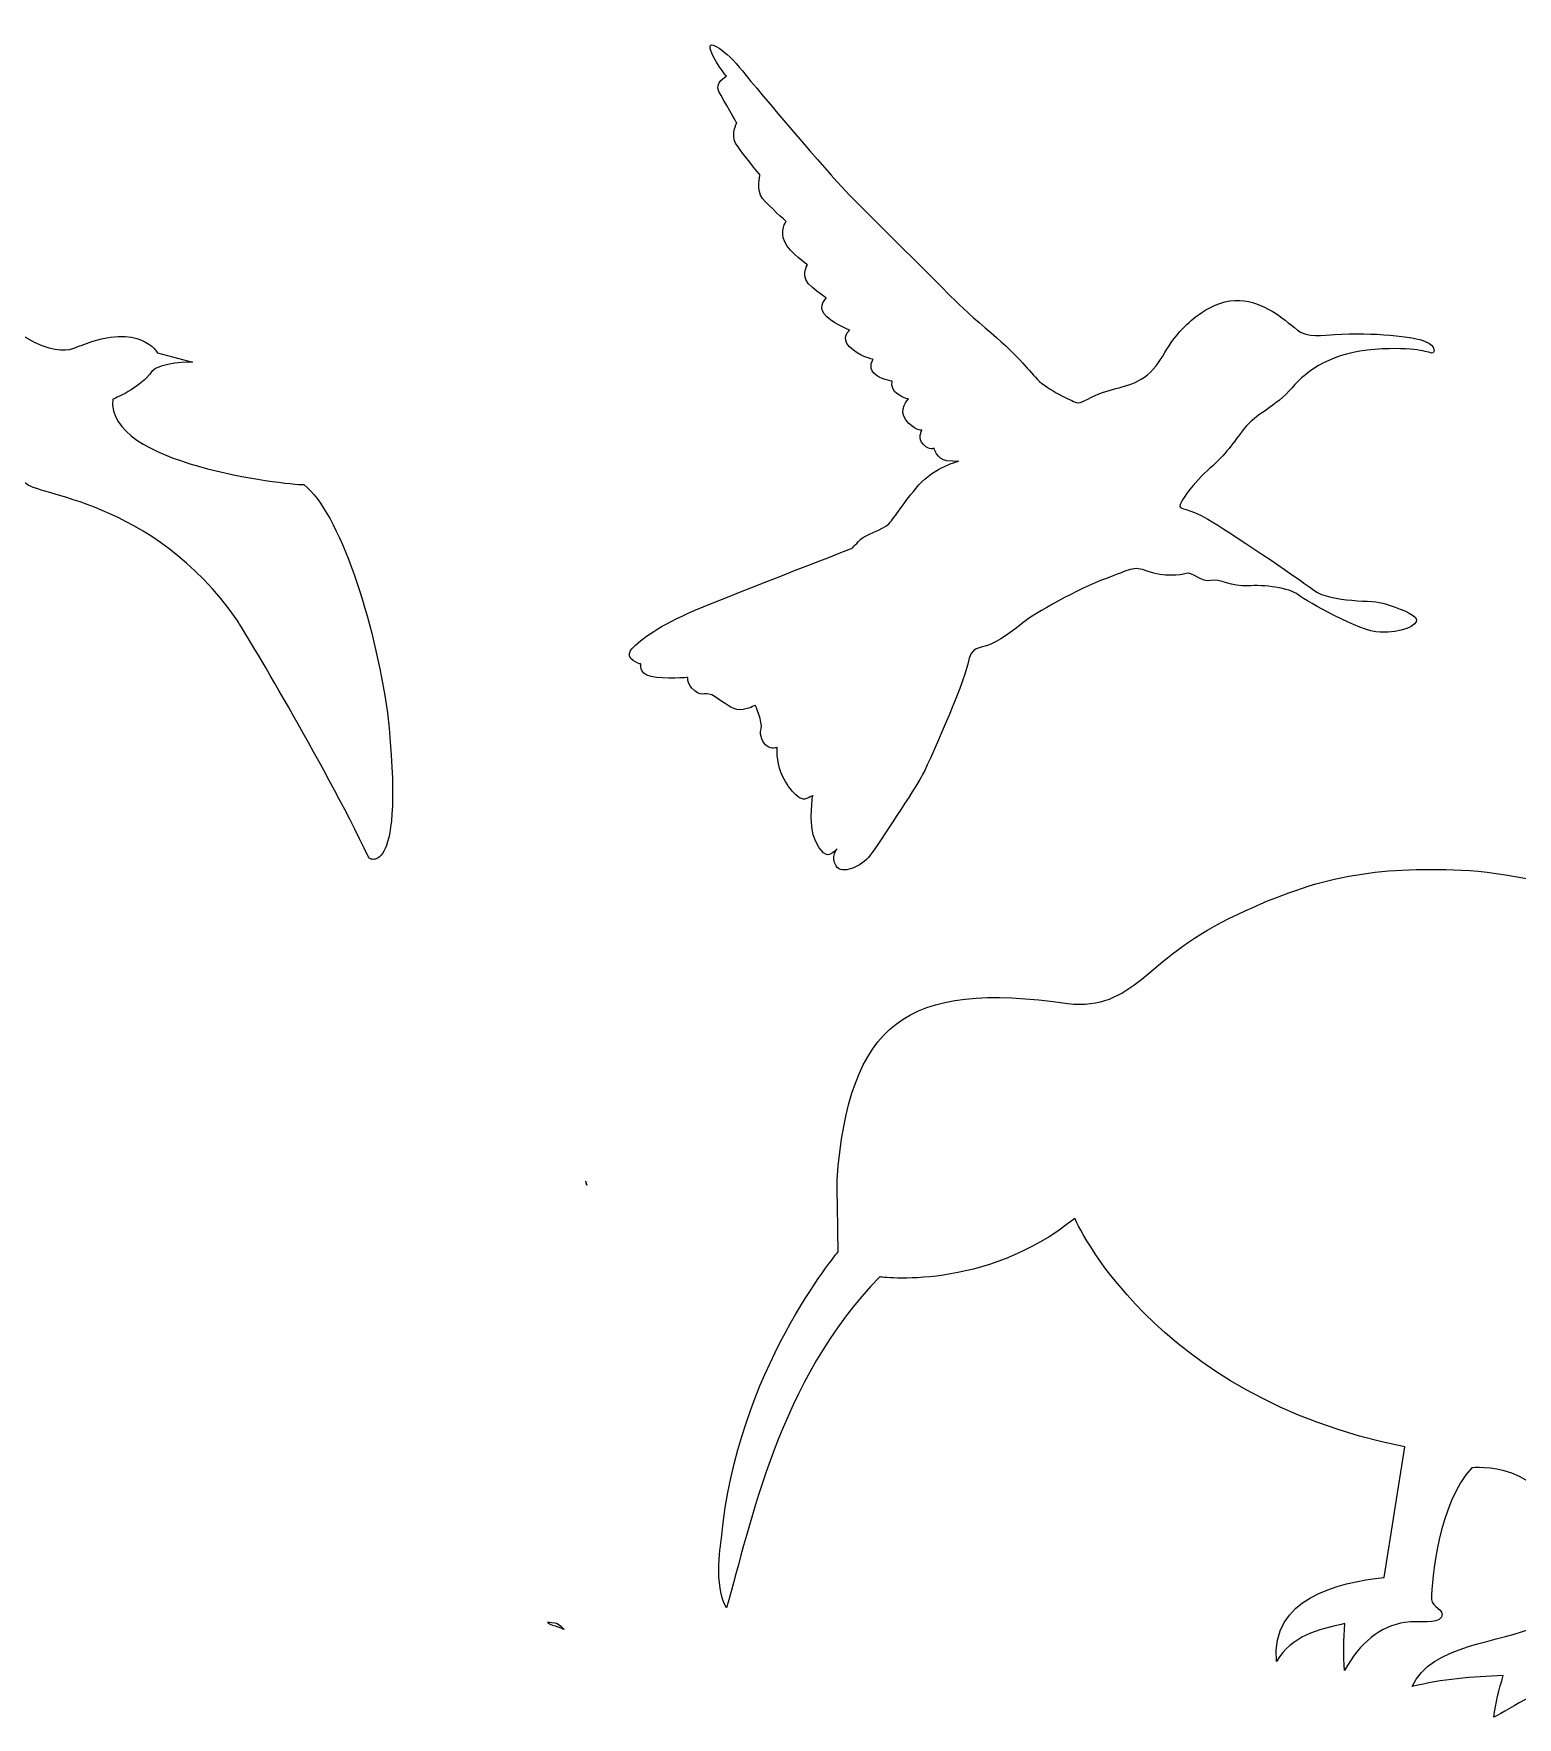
# Model space of a CAD drawing. Header units: centimetres. Extents: x -64 to 65, y -66 to 66.
# Drawn here: x -20.55 to -11.99, y 11.48 to 21.2 of the extents above; entities that cross this region are included whole.
import ezdxf

# ---------------------------------------------------------------- set-up
doc = ezdxf.new("R2010")
doc.units = ezdxf.units.CM
doc.header["$MEASUREMENT"] = 0
doc.layers.add('Layer 1', color=7, linetype='Continuous')

msp = doc.modelspace()

# ---------------------------------------------------------------- linework, layer by layer
at = {"layer": 'Layer 1', "color": 250}
msp.add_open_spline([(-20.09595, 19.0854), (-20.09595, 19.0854), (-19.93511, 19.14969), (-19.87092, 19.24635), (-19.87092, 19.24635), (-19.82798, 19.29985), (-19.63512, 19.29985), (-19.63512, 19.29985), (-19.63512, 19.29985), (-19.63512, 19.29985), (-19.83864, 19.35332), (-19.83864, 19.35332), (-19.83864, 19.35332), (-19.83864, 19.35332), (-19.93511, 19.53541), (-20.27793, 19.39602), (-20.27793, 19.39602), (-20.2887, 19.40703), (-20.41731, 19.25685), (-20.78143, 19.57834), (-20.78143, 19.57834), (-21.14563, 19.89957), (-21.17786, 20.39254), (-21.22059, 20.57463), (-21.22059, 20.57463), (-21.26351, 20.75669), (-22.18484, 21.0676), (-23.8239, 21.19592), (-23.8239, 21.19592), (-23.81324, 21.17454), (-24.10256, 21.08868), (-22.54901, 20.64966), (-22.54901, 20.64966), (-22.51697, 20.61751), (-21.76693, 19.84601), (-21.59564, 19.27822), (-21.59564, 19.27822), (-21.55283, 19.18199), (-21.44562, 18.8819), (-21.62779, 18.73196), (-21.62779, 18.73196), (-21.70291, 18.65714), (-22.35624, 18.45343), (-22.35624, 18.45343), (-22.35624, 18.45343), (-22.35624, 18.45343), (-22.32409, 18.20705), (-22.05639, 18.20705), (-22.05639, 18.20705), (-22.01342, 18.20705), (-21.91711, 17.99263), (-21.73495, 18.17472), (-21.73495, 18.17472), (-21.56353, 18.30349), (-21.29569, 18.51773), (-21.13506, 18.51773), (-21.13506, 18.51773), (-20.97435, 18.51773), (-20.73866, 18.50696), (-20.59941, 18.60335), (-20.59941, 18.60335), (-20.55647, 18.52829), (-19.87096, 18.51773), (-19.37823, 17.81053), (-19.37823, 17.81053), (-19.32449, 17.72488), (-18.89603, 17.01792), (-18.61763, 16.4393), (-18.61763, 16.4393), (-18.61763, 16.42877), (-18.40329, 16.31095), (-18.51029, 17.27512), (-18.51029, 17.27512), (-18.58527, 17.81053), (-18.78892, 18.43209), (-18.99247, 18.59282), (-18.99247, 18.59282), (-19.09945, 18.59288), (-20.13865, 18.71043), (-20.09595, 19.0854)], degree=3, knots=[0, 0, 0, 0, 0.047619, 0.047619, 0.047619, 0.047619, 0.0952381, 0.0952381, 0.0952381, 0.0952381, 0.1428571, 0.1428571, 0.1428571, 0.1428571, 0.1904762, 0.1904762, 0.1904762, 0.1904762, 0.2380952, 0.2380952, 0.2380952, 0.2380952, 0.2857143, 0.2857143, 0.2857143, 0.2857143, 0.3333333, 0.3333333, 0.3333333, 0.3333333, 0.3809524, 0.3809524, 0.3809524, 0.3809524, 0.4285714, 0.4285714, 0.4285714, 0.4285714, 0.4761905, 0.4761905, 0.4761905, 0.4761905, 0.5238095, 0.5238095, 0.5238095, 0.5238095, 0.5714286, 0.5714286, 0.5714286, 0.5714286, 0.6190476, 0.6190476, 0.6190476, 0.6190476, 0.6666667, 0.6666667, 0.6666667, 0.6666667, 0.7142857, 0.7142857, 0.7142857, 0.7142857, 0.7619048, 0.7619048, 0.7619048, 0.7619048, 0.8095238, 0.8095238, 0.8095238, 0.8095238, 0.8571429, 0.8571429, 0.8571429, 0.8571429, 0.9047619, 0.9047619, 0.9047619, 0.9047619, 1, 1, 1, 1], dxfattribs=at)
at = {"layer": 'Layer 1'}
for points, knots in [([(-13.40369, 19.59388), (-13.46042, 19.62806), (-13.52175, 19.65286), (-13.58898, 19.6564), (-13.58898, 19.6564), (-13.66761, 19.6605), (-13.74532, 19.62957), (-13.80956, 19.58623), (-13.80956, 19.58623), (-13.87671, 19.54075), (-13.93897, 19.48021), (-13.98495, 19.41327), (-13.98495, 19.41327), (-14.02003, 19.36239), (-14.04689, 19.30715), (-14.08822, 19.26047), (-14.08822, 19.26047), (-14.17937, 19.15779), (-14.27914, 19.16228), (-14.38201, 19.12416), (-14.38201, 19.12416), (-14.48493, 19.08606), (-14.50372, 19.05793), (-14.53351, 19.06735), (-14.53351, 19.06735), (-14.56328, 19.07688), (-14.69639, 19.13831), (-14.75756, 19.20059), (-14.75756, 19.20059), (-14.81868, 19.26277), (-14.86958, 19.33841), (-15.05974, 19.49872), (-15.05974, 19.49872), (-15.24976, 19.65895), (-15.33255, 19.75883), (-15.44513, 19.86821), (-15.44513, 19.86821), (-15.55774, 19.97748), (-15.76988, 20.18878), (-15.86611, 20.28832), (-15.86611, 20.28832), (-15.96237, 20.38786), (-16.36498, 20.86006), (-16.461, 20.9806), (-16.461, 20.9806), (-16.5571, 21.10109), (-16.66108, 21.16957), (-16.64676, 21.10839), (-16.64676, 21.10839), (-16.63229, 21.04735), (-16.55286, 20.94998), (-16.55286, 20.94998), (-16.55286, 20.94998), (-16.55286, 20.94998), (-16.62475, 20.91455), (-16.59641, 20.8614), (-16.59641, 20.8614), (-16.56802, 20.80827), (-16.49354, 20.68021), (-16.49354, 20.68021), (-16.49354, 20.68021), (-16.49354, 20.68021), (-16.52931, 20.61229), (-16.50013, 20.56363), (-16.50013, 20.56363), (-16.47092, 20.51495), (-16.35937, 20.38009), (-16.35937, 20.38009), (-16.35937, 20.38009), (-16.35937, 20.38009), (-16.38138, 20.28831), (-16.34548, 20.24521), (-16.34548, 20.24521), (-16.30952, 20.20203), (-16.20848, 20.11228), (-16.20848, 20.11228), (-16.20848, 20.11228), (-16.20848, 20.11228), (-16.24772, 20.05733), (-16.21644, 19.99401), (-16.21644, 19.99401), (-16.18519, 19.93072), (-16.08544, 19.86026), (-16.08544, 19.86026), (-16.08544, 19.86026), (-16.08544, 19.86026), (-16.13777, 19.79142), (-16.05724, 19.73038), (-16.05724, 19.73038), (-15.97678, 19.66923), (-15.97678, 19.66923), (-15.97678, 19.66923), (-15.97678, 19.66923), (-15.97678, 19.66923), (-16.02374, 19.62827), (-15.98998, 19.57887), (-15.98998, 19.57887), (-15.95614, 19.52923), (-15.84189, 19.48486), (-15.84189, 19.48486), (-15.84189, 19.48486), (-15.84189, 19.48486), (-15.89608, 19.44144), (-15.84205, 19.38726), (-15.84205, 19.38726), (-15.788, 19.33307), (-15.70613, 19.31569), (-15.70613, 19.31569), (-15.70613, 19.31569), (-15.70613, 19.31569), (-15.73624, 19.27251), (-15.70277, 19.23658), (-15.70277, 19.23658), (-15.66927, 19.20057), (-15.59575, 19.18951), (-15.59575, 19.18951), (-15.59575, 19.18951), (-15.59575, 19.18951), (-15.60985, 19.15011), (-15.56958, 19.11953), (-15.56958, 19.11953), (-15.52942, 19.08902), (-15.50201, 19.08664), (-15.50201, 19.08664), (-15.50201, 19.08664), (-15.50201, 19.08664), (-15.56432, 19.0256), (-15.51706, 18.96591), (-15.51706, 18.96591), (-15.46986, 18.90627), (-15.42491, 18.90656), (-15.42491, 18.90656), (-15.42491, 18.90656), (-15.42491, 18.90656), (-15.45296, 18.85907), (-15.4165, 18.82359), (-15.4165, 18.82359), (-15.38007, 18.78782), (-15.3552, 18.80335), (-15.3552, 18.80335), (-15.3552, 18.80335), (-15.3552, 18.80335), (-15.33864, 18.73802), (-15.28075, 18.73104), (-15.28075, 18.73104), (-15.22254, 18.72387), (-15.21418, 18.72805), (-15.21418, 18.72805), (-15.21418, 18.72805), (-15.21418, 18.72805), (-15.35086, 18.69434), (-15.44185, 18.59179), (-15.44185, 18.59179), (-15.53308, 18.48913), (-15.58115, 18.40148), (-15.61423, 18.36835), (-15.61423, 18.36835), (-15.64722, 18.33541), (-15.7607, 18.29728), (-15.77764, 18.27852), (-15.77764, 18.27852), (-15.79465, 18.2596), (-15.82889, 18.22492), (-15.82889, 18.22492), (-15.82889, 18.22492), (-15.82889, 18.22492), (-16.60655, 17.92478), (-16.7779, 17.84881), (-16.7779, 17.84881), (-16.94932, 17.77285), (-17.07362, 17.6822), (-17.10633, 17.63564), (-17.10633, 17.63564), (-17.13901, 17.58915), (-17.0563, 17.55544), (-17.04918, 17.55791), (-17.04918, 17.55791), (-17.04201, 17.56026), (-17.06709, 17.50282), (-16.98803, 17.48504), (-16.98803, 17.48504), (-16.90913, 17.46729), (-16.77554, 17.47956), (-16.77554, 17.47956), (-16.77554, 17.47956), (-16.77554, 17.47956), (-16.78544, 17.4422), (-16.73643, 17.40233), (-16.73643, 17.40233), (-16.6874, 17.36235), (-16.67534, 17.40614), (-16.61917, 17.36875), (-16.61917, 17.36875), (-16.56308, 17.33136), (-16.52315, 17.29326), (-16.47521, 17.29374), (-16.47521, 17.29374), (-16.42729, 17.29432), (-16.38702, 17.31933), (-16.38702, 17.31933), (-16.38702, 17.31933), (-16.38702, 17.31933), (-16.34223, 17.22178), (-16.35339, 17.1828), (-16.35339, 17.1828), (-16.36456, 17.14364), (-16.34201, 17.10022), (-16.3187, 17.08231), (-16.3187, 17.08231), (-16.29518, 17.06453), (-16.26065, 17.07535), (-16.26065, 17.07535), (-16.26065, 17.07535), (-16.26065, 17.07535), (-16.26483, 16.99672), (-16.23956, 16.93242), (-16.23956, 16.93242), (-16.21427, 16.86828), (-16.13912, 16.75843), (-16.09108, 16.7801), (-16.09108, 16.7801), (-16.04293, 16.80164), (-16.05597, 16.79836), (-16.05597, 16.79836), (-16.05597, 16.79836), (-16.05597, 16.79836), (-16.07624, 16.64982), (-16.05195, 16.57058), (-16.05195, 16.57058), (-16.02758, 16.49123), (-15.98226, 16.44646), (-15.95821, 16.45723), (-15.95821, 16.45723), (-15.93416, 16.468), (-15.91471, 16.49017), (-15.91471, 16.49017), (-15.91471, 16.49017), (-15.91471, 16.49017), (-15.95204, 16.44445), (-15.92077, 16.39167), (-15.92077, 16.39167), (-15.8895, 16.33878), (-15.77551, 16.3845), (-15.72339, 16.45316), (-15.72339, 16.45316), (-15.67121, 16.522), (-15.46166, 16.84649), (-15.42886, 16.90345), (-15.42886, 16.90345), (-15.39621, 16.96055), (-15.18145, 17.44511), (-15.16065, 17.55604), (-15.16065, 17.55604), (-15.13977, 17.66703), (-15.09019, 17.64544), (-15.0405, 17.66574), (-15.0405, 17.66574), (-14.99063, 17.68603), (-14.89546, 17.74853), (-14.84042, 17.79668), (-14.84042, 17.79668), (-14.78549, 17.8447), (-14.51041, 17.99805), (-14.36578, 18.04936), (-14.36578, 18.04936), (-14.22111, 18.10066), (-14.20957, 18.12633), (-14.11927, 18.09212), (-14.11927, 18.09212), (-14.02902, 18.05788), (-13.93303, 18.06947), (-13.89834, 18.08021), (-13.89834, 18.08021), (-13.86371, 18.09101), (-13.80693, 18.02661), (-13.75753, 18.03938), (-13.75753, 18.03938), (-13.70829, 18.05211), (-13.63527, 18.00205), (-13.54301, 18.00856), (-13.54301, 18.00856), (-13.4508, 18.01523), (-13.30573, 17.9975), (-13.25207, 17.95681), (-13.25207, 17.95681), (-13.19844, 17.91596), (-12.90181, 17.74625), (-12.77939, 17.74046), (-12.77939, 17.74046), (-12.65689, 17.73472), (-12.56225, 17.77922), (-12.57005, 17.81412), (-12.57005, 17.81412), (-12.57799, 17.84915), (-12.68115, 17.87997), (-12.74933, 17.9053), (-12.74933, 17.9053), (-12.81738, 17.93054), (-13.05738, 17.9067), (-13.16266, 17.98399), (-13.16266, 17.98399), (-13.26788, 18.06122), (-13.6506, 18.32295), (-13.7744, 18.39304), (-13.7744, 18.39304), (-13.89809, 18.46334), (-13.92892, 18.44712), (-13.93603, 18.46559), (-13.93603, 18.46559), (-13.94296, 18.48419), (-13.8521, 18.61087), (-13.76209, 18.68768), (-13.76209, 18.68768), (-13.67192, 18.76454), (-13.6248, 18.83722), (-13.56368, 18.91766), (-13.56368, 18.91766), (-13.50259, 18.99807), (-13.37683, 19.04532), (-13.28902, 19.15047), (-13.28902, 19.15047), (-13.20113, 19.25569), (-13.05002, 19.35743), (-12.81026, 19.37367), (-12.81026, 19.37367), (-12.57063, 19.38989), (-12.50432, 19.35539), (-12.48292, 19.35227), (-12.48292, 19.35227), (-12.46152, 19.3492), (-12.45538, 19.39209), (-12.51919, 19.41939), (-12.51919, 19.41939), (-12.58301, 19.44685), (-12.82103, 19.47429), (-13.04127, 19.45908), (-13.04127, 19.45908), (-13.10398, 19.45485), (-13.2033, 19.43984), (-13.25685, 19.48461), (-13.25685, 19.48461), (-13.30275, 19.52265), (-13.35127, 19.56245), (-13.40369, 19.59388)], [0, 0, 0, 0, 0.0114943, 0.0114943, 0.0114943, 0.0114943, 0.0229885, 0.0229885, 0.0229885, 0.0229885, 0.0344828, 0.0344828, 0.0344828, 0.0344828, 0.045977, 0.045977, 0.045977, 0.045977, 0.0574713, 0.0574713, 0.0574713, 0.0574713, 0.0689655, 0.0689655, 0.0689655, 0.0689655, 0.0804598, 0.0804598, 0.0804598, 0.0804598, 0.091954, 0.091954, 0.091954, 0.091954, 0.1034483, 0.1034483, 0.1034483, 0.1034483, 0.1149425, 0.1149425, 0.1149425, 0.1149425, 0.1264368, 0.1264368, 0.1264368, 0.1264368, 0.137931, 0.137931, 0.137931, 0.137931, 0.1494253, 0.1494253, 0.1494253, 0.1494253, 0.1609195, 0.1609195, 0.1609195, 0.1609195, 0.1724138, 0.1724138, 0.1724138, 0.1724138, 0.183908, 0.183908, 0.183908, 0.183908, 0.1954023, 0.1954023, 0.1954023, 0.1954023, 0.2068966, 0.2068966, 0.2068966, 0.2068966, 0.2183908, 0.2183908, 0.2183908, 0.2183908, 0.2298851, 0.2298851, 0.2298851, 0.2298851, 0.2413793, 0.2413793, 0.2413793, 0.2413793, 0.2528736, 0.2528736, 0.2528736, 0.2528736, 0.2643678, 0.2643678, 0.2643678, 0.2643678, 0.2758621, 0.2758621, 0.2758621, 0.2758621, 0.2873563, 0.2873563, 0.2873563, 0.2873563, 0.2988506, 0.2988506, 0.2988506, 0.2988506, 0.3103448, 0.3103448, 0.3103448, 0.3103448, 0.3218391, 0.3218391, 0.3218391, 0.3218391, 0.3333333, 0.3333333, 0.3333333, 0.3333333, 0.3448276, 0.3448276, 0.3448276, 0.3448276, 0.3563218, 0.3563218, 0.3563218, 0.3563218, 0.3678161, 0.3678161, 0.3678161, 0.3678161, 0.3793103, 0.3793103, 0.3793103, 0.3793103, 0.3908046, 0.3908046, 0.3908046, 0.3908046, 0.4022989, 0.4022989, 0.4022989, 0.4022989, 0.4137931, 0.4137931, 0.4137931, 0.4137931, 0.4252874, 0.4252874, 0.4252874, 0.4252874, 0.4367816, 0.4367816, 0.4367816, 0.4367816, 0.4482759, 0.4482759, 0.4482759, 0.4482759, 0.4597701, 0.4597701, 0.4597701, 0.4597701, 0.4712644, 0.4712644, 0.4712644, 0.4712644, 0.4827586, 0.4827586, 0.4827586, 0.4827586, 0.4942529, 0.4942529, 0.4942529, 0.4942529, 0.5057471, 0.5057471, 0.5057471, 0.5057471, 0.5172414, 0.5172414, 0.5172414, 0.5172414, 0.5287356, 0.5287356, 0.5287356, 0.5287356, 0.5402299, 0.5402299, 0.5402299, 0.5402299, 0.5517241, 0.5517241, 0.5517241, 0.5517241, 0.5632184, 0.5632184, 0.5632184, 0.5632184, 0.5747126, 0.5747126, 0.5747126, 0.5747126, 0.5862069, 0.5862069, 0.5862069, 0.5862069, 0.5977011, 0.5977011, 0.5977011, 0.5977011, 0.6091954, 0.6091954, 0.6091954, 0.6091954, 0.6206897, 0.6206897, 0.6206897, 0.6206897, 0.6321839, 0.6321839, 0.6321839, 0.6321839, 0.6436782, 0.6436782, 0.6436782, 0.6436782, 0.6551724, 0.6551724, 0.6551724, 0.6551724, 0.6666667, 0.6666667, 0.6666667, 0.6666667, 0.6781609, 0.6781609, 0.6781609, 0.6781609, 0.6896552, 0.6896552, 0.6896552, 0.6896552, 0.7011494, 0.7011494, 0.7011494, 0.7011494, 0.7126437, 0.7126437, 0.7126437, 0.7126437, 0.7241379, 0.7241379, 0.7241379, 0.7241379, 0.7356322, 0.7356322, 0.7356322, 0.7356322, 0.7471264, 0.7471264, 0.7471264, 0.7471264, 0.7586207, 0.7586207, 0.7586207, 0.7586207, 0.7701149, 0.7701149, 0.7701149, 0.7701149, 0.7816092, 0.7816092, 0.7816092, 0.7816092, 0.7931034, 0.7931034, 0.7931034, 0.7931034, 0.8045977, 0.8045977, 0.8045977, 0.8045977, 0.816092, 0.816092, 0.816092, 0.816092, 0.8275862, 0.8275862, 0.8275862, 0.8275862, 0.8390805, 0.8390805, 0.8390805, 0.8390805, 0.8505747, 0.8505747, 0.8505747, 0.8505747, 0.862069, 0.862069, 0.862069, 0.862069, 0.8735632, 0.8735632, 0.8735632, 0.8735632, 0.8850575, 0.8850575, 0.8850575, 0.8850575, 0.8965517, 0.8965517, 0.8965517, 0.8965517, 0.908046, 0.908046, 0.908046, 0.908046, 0.9195402, 0.9195402, 0.9195402, 0.9195402, 0.9310345, 0.9310345, 0.9310345, 0.9310345, 0.9425287, 0.9425287, 0.9425287, 0.9425287, 0.954023, 0.954023, 0.954023, 0.954023, 0.9655172, 0.9655172, 0.9655172, 0.9655172, 0.9770115, 0.9770115, 0.9770115, 0.9770115, 1, 1, 1, 1]), ([(-14.54214, 14.35732), (-14.54214, 14.35732), (-14.1023, 13.331), (-12.63611, 13.03776), (-12.63611, 13.03776), (-12.63611, 13.03776), (-12.75607, 12.28468), (-12.75607, 12.28468), (-12.75607, 12.28468), (-13.0292, 12.25462), (-13.41134, 12.16297), (-13.37729, 11.79917), (-13.37729, 11.79917), (-13.28712, 11.9498), (-13.14279, 11.98247), (-12.98266, 12.01809), (-12.98266, 12.01809), (-12.98991, 11.92731), (-12.99174, 11.83743), (-12.98509, 11.74679), (-12.98509, 11.74679), (-12.89923, 11.90517), (-12.77607, 12.00476), (-12.63613, 12.02476), (-12.63613, 12.02476), (-12.55149, 12.03685), (-12.44992, 12.01402), (-12.4261, 12.05521), (-12.4261, 12.05521), (-12.40089, 12.09887), (-12.48283, 12.11326), (-12.48283, 12.15803), (-12.48283, 12.15803), (-12.48283, 12.27132), (-12.44285, 12.71117), (-12.2496, 12.91778), (-12.2496, 12.91778), (-12.2496, 12.91778), (-11.80309, 12.96445), (-11.74311, 12.52458), (-11.74311, 12.52458), (-11.68313, 12.08474), (-11.80976, 12.03142), (-11.86974, 12.00478), (-11.86974, 12.00478), (-12.08016, 11.90638), (-12.48532, 11.90085), (-12.59472, 11.6541), (-12.59472, 11.6541), (-12.42261, 11.69797), (-12.24698, 11.71181), (-12.06965, 11.71821), (-12.06965, 11.71821), (-12.09113, 11.63839), (-12.11481, 11.55957), (-12.1227, 11.4771), (-12.1227, 11.4771), (-12.02941, 11.52375), (-11.82309, 11.67157), (-11.61647, 11.69154), (-11.61647, 11.69154), (-11.52217, 11.70069), (-11.41409, 11.67508), (-11.38795, 11.72038), (-11.38795, 11.72038), (-11.36792, 11.75504), (-11.49537, 11.79023), (-11.50984, 11.93149), (-11.50984, 11.93149), (-11.53648, 12.19139), (-11.45653, 12.45129), (-11.13662, 12.76453), (-11.13662, 12.76453), (-10.81674, 13.07774), (-10.35012, 13.19085), (-10.2236, 13.98796), (-10.2236, 13.98796), (-10.08337, 14.87154), (-10.25297, 15.35154), (-10.65148, 15.73945), (-10.65148, 15.73945), (-11.0505, 16.12781), (-11.87637, 16.35662), (-12.35622, 16.36998), (-12.35622, 16.36998), (-12.83604, 16.38329), (-13.15595, 16.32995), (-13.64911, 16.09008), (-13.64911, 16.09008), (-14.14229, 15.85016), (-14.19558, 15.55692), (-14.58214, 15.5969), (-14.58214, 15.5969), (-15.51712, 15.73522), (-15.84611, 15.48353), (-15.91503, 14.57725), (-15.91503, 14.57725), (-15.90836, 14.16405), (-15.90836, 14.16405), (-15.90836, 14.16405), (-15.90836, 14.16405), (-15.90836, 14.16405), (-16.49608, 13.47243), (-16.58146, 12.51125), (-16.58146, 12.51125), (-16.58146, 12.51125), (-16.63194, 12.22886), (-16.55206, 12.10932), (-16.55206, 12.10932), (-16.41405, 12.58909), (-16.25215, 13.42568), (-15.6678, 14.01943), (-15.6678, 14.01943), (-15.66778, 14.01942), (-15.06461, 13.93462), (-14.54214, 14.35732)], [0, 0, 0, 0, 0.0333333, 0.0333333, 0.0333333, 0.0333333, 0.0666667, 0.0666667, 0.0666667, 0.0666667, 0.1, 0.1, 0.1, 0.1, 0.1333333, 0.1333333, 0.1333333, 0.1333333, 0.1666667, 0.1666667, 0.1666667, 0.1666667, 0.2, 0.2, 0.2, 0.2, 0.2333333, 0.2333333, 0.2333333, 0.2333333, 0.2666667, 0.2666667, 0.2666667, 0.2666667, 0.3, 0.3, 0.3, 0.3, 0.3333333, 0.3333333, 0.3333333, 0.3333333, 0.3666667, 0.3666667, 0.3666667, 0.3666667, 0.4, 0.4, 0.4, 0.4, 0.4333333, 0.4333333, 0.4333333, 0.4333333, 0.4666667, 0.4666667, 0.4666667, 0.4666667, 0.5, 0.5, 0.5, 0.5, 0.5333333, 0.5333333, 0.5333333, 0.5333333, 0.5666667, 0.5666667, 0.5666667, 0.5666667, 0.6, 0.6, 0.6, 0.6, 0.6333333, 0.6333333, 0.6333333, 0.6333333, 0.6666667, 0.6666667, 0.6666667, 0.6666667, 0.7, 0.7, 0.7, 0.7, 0.7333333, 0.7333333, 0.7333333, 0.7333333, 0.7666667, 0.7666667, 0.7666667, 0.7666667, 0.8, 0.8, 0.8, 0.8, 0.8333333, 0.8333333, 0.8333333, 0.8333333, 0.8666667, 0.8666667, 0.8666667, 0.8666667, 0.9, 0.9, 0.9, 0.9, 0.9333333, 0.9333333, 0.9333333, 0.9333333, 1, 1, 1, 1]), ([(-17.36471, 14.57103), (-17.36307, 14.56391), (-17.36159, 14.556), (-17.36008, 14.54822), (-17.36008, 14.54822), (-17.36288, 14.55629), (-17.36542, 14.56415), (-17.36725, 14.57224), (-17.36725, 14.57224), (-17.36725, 14.57224), (-17.36619, 14.57185), (-17.36471, 14.57103)], [0, 0, 0, 0, 0.25, 0.25, 0.25, 0.25, 0.5, 0.5, 0.5, 0.5, 1, 1, 1, 1]), ([(-17.54397, 12.02087), (-17.51889, 12.01682), (-17.49103, 11.98518), (-17.49103, 11.98518), (-17.49103, 11.98518), (-17.49103, 11.98518), (-17.50357, 11.98933), (-17.51442, 11.99492), (-17.51442, 11.99492), (-17.52527, 12.00053), (-17.55771, 12.00905), (-17.56734, 12.01386), (-17.56734, 12.01386), (-17.57694, 12.01881), (-17.5856, 12.02389), (-17.5856, 12.02389), (-17.5856, 12.02389), (-17.5856, 12.02389), (-17.5691, 12.02494), (-17.54397, 12.02087)], [0, 0, 0, 0, 0.1666667, 0.1666667, 0.1666667, 0.1666667, 0.3333333, 0.3333333, 0.3333333, 0.3333333, 0.5, 0.5, 0.5, 0.5, 0.6666667, 0.6666667, 0.6666667, 0.6666667, 1, 1, 1, 1])]:
    msp.add_open_spline(points, degree=3, knots=knots, dxfattribs=at)

doc.saveas('drawing.dxf')
